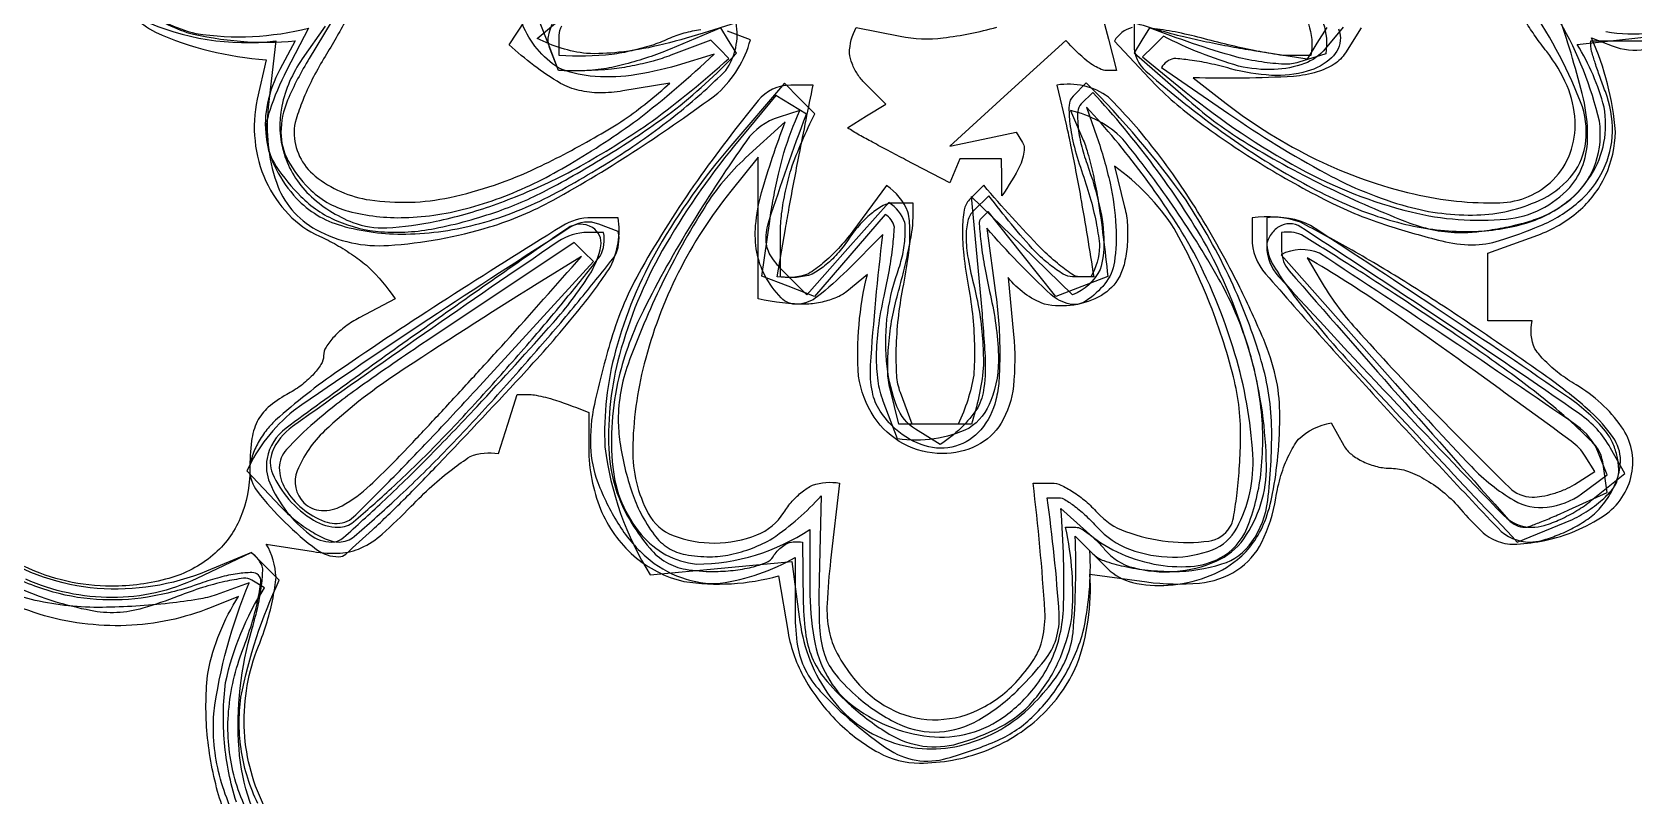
# Model space of a CAD drawing. Extents: x 0 to 564, y 0 to 802.
# Drawn here: x 103.2 to 211.9, y 412.8 to 464.6 of the extents above; entities that cross this region are included whole.
import ezdxf

# ---------------------------------------------------------------- set-up
doc = ezdxf.new("R2010")
doc.units = 0

msp = doc.modelspace()

# ---------------------------------------------------------------- linework, layer by layer
at = {"color": 7}
for points in [[(108.652767, 466.958412, 0.084059), (111.609984, 464.585016, 0.08773), (119.099281, 462.728516), (118.508339, 460.037964), (118.508339, 460.037964, 0.080454), (118.351268, 457.217975, 0.080595), (119.092628, 454.494396, 0.083907), (120.618921, 452.234565, 0.098524), (122.729919, 450.749908, -0.025918), (123.876713, 450.169749, -0.021588), (125.031787, 449.440178, -0.022129), (126.032119, 448.678507, -0.053732), (127.852333, 446.5), (125.426163, 445.218048), (125.426163, 445.218048, 0.038678), (124.497793, 444.6316, 0.043927), (123.712686, 443.931087, 0.048936), (123.168885, 443.225595, 0.14064), (123, 442.637054, -0.142987), (122.827147, 442.044977, -0.047693), (122.265625, 441.326538, -0.042875), (121.456671, 440.607857, -0.037338), (120.5, 440, 0.055331), (119.25537, 439.14495, 0.100903), (118.50529, 438.172832, 0.084311), (118.117266, 436.862162, 0.02991), (118, 434.903595, -0.098919), (117.345103, 431.625701, -0.119924), (115.495425, 429.105259, -0.107445), (112.512199, 427.533449, -0.067817), (108.597275, 427, -0.111859), (102.711994, 428.333329, -0.106013)], [(110.668101, 465.435844, 0.137252), (119.754326, 464), (119.248016, 459.508057), (119.248016, 459.508057, 0.110355), (119.798447, 454.4113, 0.188918), (122.518848, 451.186985, 0.142326), (127.407482, 450.125698, 0.055897), (134.25618, 451.376587), (134.25618, 451.376587, 0.053354), (138.580054, 453.199285, 0.018782), (144.350885, 456.682899, 0.014297), (149.759502, 460.457115, 0.14259), (151.966278, 464.075714), (150.419373, 464.669312)], [(175.700363, 466.253784), (176.256561, 464.126892), (176.812759, 462), (176.106384, 462), (176.106384, 462, -0.100045), (175.76547, 462.068903, -0.033514), (175.309202, 462.298298, -0.031785), (174.825222, 462.62686, -0.031367), (173.369034, 464.030975), (169.434525, 460.445923), (165.5, 456.860901), (167.749008, 457.336578), (169.998001, 457.812225), (170.433014, 457.108368), (170.433014, 457.108368, -0.143155), (170.535711, 456.736154, -0.051423), (170.470377, 456.184673, -0.045807), (170.268723, 455.559937, -0.040088), (169.030624, 453.5), (169.01532, 454.75), (169, 456), (167.583328, 456), (166.166672, 456), (165.833328, 455.187042), (165.5, 454.374115), (162.5, 455.937042), (162.5, 455.937042), (162.5, 455.937042, -0.001428), (161.316618, 456.557867, -0.00189), (160.242882, 457.130287, -0.00135), (159.345942, 457.615945, -0.018695), (158.557922, 458.108734), (159.852844, 458.909058), (161.147781, 459.709351), (159.74353, 461.113617), (159.74353, 461.113617, -0.052334), (159.236172, 461.739964, -0.052219), (158.86948, 462.45845, -0.057137), (158.688489, 463.157308, -0.115763), (159.140625, 464.921875), (162.136459, 464.322723), (162.136459, 464.322723, 0.079436), (165.043868, 464.209677, 0.039311), (168.67481, 464.939125, 0.035434)], [(118.932818, 412.172962, -0.106767), (117.621499, 417.47831, -0.10291), (118.587982, 422.928284, 0.021711), (119.170699, 424.59041, 0.024997), (119.576301, 426.221004, 0.025227), (119.778025, 427.618378, 0.115342), (119.118393, 429.855042), (122.309196, 429.348785), (122.309196, 429.348785, 0.051096), (124.127979, 429.248191, 0.096979), (125.54709, 429.595779, 0.073151), (126.979574, 430.533478, 0.01966), (128.946167, 432.421265, -0.016571), (130.356246, 433.791659, -0.021358), (131.743225, 434.948742, -0.019754), (132.955204, 435.801355, -0.144381), (134.865219, 436), (135.5, 438), (136.134781, 440), (136.985596, 440), (136.985596, 440, -0.046355), (137.418609, 439.959769, -0.014809), (138.051146, 439.821701, -0.01464), (138.750197, 439.62537, -0.015839), (141, 438.786011), (141, 436.343353), (141, 436.343353, 0.096089), (141.796666, 432.236151, 0.118315), (144.054167, 429.065361, 0.121722), (147.448317, 427.322861, 0.105622), (153.875092, 427.698792), (154.522507, 423.866791), (154.522507, 423.866791, 0.088305), (155.649682, 420.715658, 0.067068), (157.88479, 417.797451, 0.070232), (160.675013, 415.706904, 0.126361), (163.427505, 415, 0.090984), (167.874975, 415.816053, 0.097361), (171.624817, 418.151623, 0.100767), (174.119872, 421.655565, 0.104863), (175, 427.809692), (178.85585, 427.292511), (178.85585, 427.292511, 0.055034), (182.427542, 427.209002, 0.122786), (184.980434, 428.086082, 0.135786), (186.66435, 429.984481, 0.074415), (187.61116, 432.969818, -0.033378), (187.966824, 434.521653, -0.040242), (188.51099, 435.914425, -0.044811), (189.153764, 436.980743, -0.144069), (191.375076, 438.081146), (192.237228, 436.540588), (192.237228, 436.540588, 0.098295), (192.740316, 435.950719, 0.05577), (193.539789, 435.452549, 0.052623), (194.493582, 435.114432, 0.05895), (195.4608, 435, -0.088227), (196.557436, 434.804977, -0.045737), (197.818125, 434.206215, -0.042352), (199.075297, 433.309711, -0.041815), (200.169281, 432.210663, 0.029729), (201.568622, 430.735268, 0.100035), (202.69528, 430.039848, 0.104817), (203.973609, 429.853544, 0.034412), (205.868774, 430.106995, 0.098075), (209.883912, 431.791636, 0.197328), (211.758028, 434.600651, 0.206197), (211.078972, 437.818357, 0.106033), (207.994293, 440.662445, -0.029445), (206.848123, 441.433907, -0.035974), (205.879572, 442.288921, -0.038902), (205.195952, 443.104018, -0.156287), (205, 445), (203.5, 445), (202, 445), (202, 447.299103), (202, 449.598236), (205.38884, 450.823639), (205.38884, 450.823639, 0.091157), (208.154779, 452.439748, 0.107199), (209.979902, 454.857521, 0.10583), (210.653623, 457.84008, 0.086895), (209.033997, 464.200928), (210.442398, 463.660492), (210.442398, 463.660492, 0.135197), (212.691603, 463.440156, 0.048341)], [(148.597404, 464.756176, 0.035224), (147.453604, 464.520633, 0.03852), (146.389175, 464.13147, -0.030525), (145.259692, 463.697921, -0.02004), (143.914804, 463.332367, -0.020176), (142.57162, 463.081038, -0.036173), (139, 463), (139, 464.384979), (139, 464.384979, -0.130516), (139.171338, 465.030184, -0.042987)], [(177.875447, 464.905619, 0.200746), (176.658783, 463.992126), (179.021713, 461.476898), (179.021713, 461.476898, 0.044089), (182.146843, 458.688658, 0.021873), (186.544821, 455.70155, 0.021869), (191.226138, 453.088171, 0.040683), (195.253616, 451.460327, 0.012197), (198.871143, 450.426383, 0.063373), (200.926815, 450.163013, 0.0767), (202.800879, 450.45057, 0.02261), (205.538483, 451.45163), (205.538483, 451.45163, 0.077603), (208.14073, 453.049509, 0.103406), (209.835274, 455.236778, 0.109355), (210.454654, 457.821258, 0.095462), (209.97525, 460.565094, -0.005213), (209.601697, 461.579306, -0.007042), (209.286478, 462.504444, -0.004956), (209.041793, 463.283305, -0.073754), (209, 464), (213.07692, 464)], [(189.826638, 465.158383, -0.125211), (190, 463), (188.514359, 463), (188.514359, 463, -0.041802), (187.673507, 463.070422, -0.007782), (186.148464, 463.35215, -0.008291), (184.371455, 463.739871, -0.007487), (182.546494, 464.198822, 0.017283), (180.778415, 464.606797, 0.024212), (179.174501, 464.839039, 0.022091)], [(118.542441, 412.25723, -0.073242), (117.437762, 415.767445, -0.072841), (117.388814, 419.462962, -0.060602), (119.997299, 427.40271), (119.054283, 428.345703), (118.111267, 429.288727), (115.063667, 428.026367), (115.063667, 428.026367, -0.118687), (107.639347, 426.855428, -0.126316), (100.685226, 429.246273, -0.127219)]]:
    msp.add_lwpolyline(points, format="xyb", dxfattribs=at)
at = {"color": 254}
for points in [[(110.496428, 466.260658, 0.070784), (113.731645, 464.577465, 0.084803), (121.070366, 464), (120.035187, 462.065735), (120.035187, 462.065735, 0.070733), (119.199001, 459.776185, 0.084797), (119.107942, 457.486504, 0.085008), (119.781753, 455.300887, 0.071504), (121.174316, 453.314453, 0.135932), (124.209981, 451.468268, 0.073082), (128.587355, 450.894695, 0.063432), (133.614232, 451.614939, 0.054976), (138.565781, 453.586029), (138.565781, 453.586029, 0.021523), (143.216538, 456.321809, 0.027036), (147.259598, 459.262421, 0.025178), (150.290734, 461.992734, 0.199386), (151, 465.233276), (148.75, 464.523132), (148.75, 464.523132, -0.018765), (145.701977, 463.685525, -0.030062), (143.043858, 463.227734, -0.035803), (140.850347, 463.142431, -0.085878), (137.5, 464.165436), (140.955566, 467.077148)], [(191.069962, 464.922241), (190.405334, 463.846832), (189.740707, 462.771454), (186.120361, 463.333588), (186.120361, 463.333588, -0.007334), (184.569454, 463.597774, -0.005825), (182.902546, 463.927078, -0.005892), (181.364115, 464.26864, -0.01466), (178, 465.233276), (178, 463.701813), (178, 463.701813, 0.216396), (178.794524, 461.951966, 0.017817), (182.778198, 458.712521, 0.023973), (187.50373, 455.485451, 0.031326), (192.123322, 453.029785, 0.048139), (196.432549, 451.554943, 0.059159), (200.653214, 451.065823, 0.066736), (204.413016, 451.580646, 0.099618), (207.365143, 453.072571), (207.365143, 453.072571, 0.085035), (209.014298, 454.898353, 0.095055), (209.882603, 457.101601, 0.092786), (209.884604, 459.513444, 0.076947), (208.064926, 463.747223), (212.594727, 464.257782)], [(119.644715, 409.122425, -0.131522), (117.265605, 415.963083, -0.091317), (118.160217, 424.140442, 0.017933), (118.559127, 425.669261, 0.025204), (118.796187, 427.058804, 0.023376), (118.877153, 428.183962, 0.205445), (118.071518, 429.26181), (114.396515, 427.517914), (114.396515, 427.517914, -0.111274), (108.659071, 426.226302, -0.105579), (102.802193, 427.478241, -0.10154)]]:
    msp.add_lwpolyline(points, format="xyb", dxfattribs=at)
at = {"color": 9}
for points in [[(110.529629, 466.364487, 0.106646), (114.335469, 464.505111, 0.101052), (121.985085, 464.871826), (120.492546, 461.985565), (120.492546, 461.985565, 0.03787), (119.347069, 459.28789, 0.109973), (119.132377, 457.284832, 0.119685), (119.791864, 455.481119, 0.049198), (121.454544, 453.454559, 0.094987), (123.904404, 451.792886, 0.083351), (126.911223, 451.056202, 0.067122), (130.549323, 451.275079, 0.036279), (134.885254, 452.459503), (134.885254, 452.459503, 0.037696), (138.33359, 453.976916, 0.017479), (142.57102, 456.430492, 0.017459), (146.614348, 459.165472, 0.03896), (151.018387, 463.161224), (150.48735, 464.020477), (149.956314, 464.8797), (146.510284, 463.43985), (146.510284, 463.43985, -0.018605), (145.039559, 462.888649, -0.01644), (143.470362, 462.422951, -0.016737), (142.028301, 462.097227, -0.047204), (138.937225, 462), (138.300262, 463.659912), (137.6633, 465.319794)], [(190.82809, 465.19923, -0.129065), (191, 463.134766), (189.166733, 462.552917), (189.166733, 462.552917, -0.088406), (188.187875, 462.423984, -0.025183), (186.655628, 462.571136, -0.02452), (184.912476, 462.91566, -0.023761), (179.051895, 464.892975), (178.52919, 464.047241), (178.006485, 463.201477), (181.683487, 459.973022), (181.683487, 459.973022, 0.044197), (185.7419, 457.00031, 0.023085), (191.253029, 454.006031, 0.021477), (196.708588, 451.644035, 0.091591), (200.184906, 451.000793, 0.028998), (201.3997, 451.070953, 0.017075), (202.838221, 451.288094, 0.017048), (204.265494, 451.604346, 0.027799), (205.447189, 451.979919), (205.447189, 451.979919, 0.097777), (207.904292, 453.514429, 0.125777), (209.330364, 455.752247, 0.116031), (209.57138, 458.544653, 0.075151), (206.903976, 465.269196)], [(210.014175, 464.647156, 0.084164), (213.015623, 464.55871, 0.0574)], [(118.430886, 410.601303, -0.078505), (116.856075, 414.446983, -0.080207), (116.562408, 418.523783, -0.069272), (117.527122, 422.710205, 0.016123), (118.126704, 424.446126, 0.023587), (118.53157, 426.011059, 0.020661), (118.742687, 427.281434, 0.231179), (118.58078, 427.752563, 0.204669), (118.142804, 427.928329, 0.029939), (117.166942, 427.848145, 0.029781), (115.962224, 427.602197, 0.021515), (114.65387, 427.191803, -0.046787), (111.059807, 426.26079, -0.056989), (107.589443, 426.100658, -0.058348), (104.239976, 426.72508, -0.052839), (101.004044, 428.117889, -0.127797)]]:
    msp.add_lwpolyline(points, format="xyb", dxfattribs=at)
at = {"color": 253}
for points in [[(123.113411, 465), (121.556702, 462.777496), (121.556702, 462.777496, 0.101622), (120.168543, 459.570129, 0.127359), (120.32173, 456.343651, 0.126432), (122.024986, 453.580016, 0.099322), (125, 451.677551, 0.108321), (127.287693, 451.319724, 0.036576), (130.650111, 451.772194, 0.033209), (134.526549, 452.858712, 0.027214), (138.5, 454.511017), (138.5, 454.511017, 0.016832), (140.669869, 455.646629, 0.011486), (143.059374, 457.075039, 0.011587), (145.302468, 458.560514, 0.022807), (150.5, 462.804901), (149.888687, 463.43042), (149.277374, 464.055969), (146.573593, 463.027985), (146.573593, 463.027985, -0.024935), (145.358538, 462.63412, -0.016835), (143.939569, 462.301968, -0.016985), (142.542366, 462.07318, -0.032096), (138.937225, 462), (138.338715, 463.559692), (138.338715, 463.559692, -0.14923), (138.280093, 464.394294, -0.058035), (138.672483, 465.496239, -0.046827)], [(192.19252, 464.93689), (190.973816, 463.468445), (190.973816, 463.468445, -0.131717), (189.551657, 462.461411, -0.079652), (187.514275, 462.058483, -0.066599), (185.090787, 462.293621, -0.049491), (179.991547, 464.32489), (179.284851, 463.618195), (178.578156, 462.911499), (181.539078, 460.510406), (181.539078, 460.510406, 0.044921), (189.200884, 455.362786, 0.064844), (196.794903, 452.397251, 0.083755), (203.241659, 451.908472, 0.18812), (207.559448, 454.065704), (207.559448, 454.065704, 0.104077), (208.464569, 455.617035, 0.080899), (208.775263, 457.550793, 0.056118), (208.48497, 460.080379, 0.021293), (206.891464, 465.523041)], [(117.089082, 412.344967, -0.053962), (116.280195, 416.378918, -0.054181), (116.354542, 420.468087, -0.087929), (118.992668, 426.886505), (118.1343, 427.416992), (118.1343, 427.416992, 0.173397), (117.575074, 427.536305, 0.020722), (116.309753, 427.313087, 0.022731), (114.779545, 426.903546, 0.016832), (113.128441, 426.318329, -0.022639), (110.747109, 425.505251, -0.059814), (108.97315, 425.211189, -0.060487), (107.191499, 425.346927, -0.023564), (104.790382, 425.944672, -0.124705), (97.219777, 430.474731, -0.135961)]]:
    msp.add_lwpolyline(points, format="xyb", dxfattribs=at)
at = {"color": 8}
for points in [[(124.04966, 466.130005), (122.028564, 462.815002), (122.028564, 462.815002, 0.035841), (120.562911, 459.97103, 0.100578), (120.111879, 457.787781, 0.12542), (120.587964, 455.894067, 0.072518), (122, 454, 0.132482), (124.693281, 452.450879, 0.072254), (128.507993, 452.013023, 0.061077), (132.964522, 452.69559, 0.047177), (137.55365, 454.4664), (137.55365, 454.4664, 0.017711), (139.702864, 455.634849, 0.011905), (142.075132, 457.112877, 0.012), (144.3057, 458.655314, 0.023148), (149.5, 463.091766), (147, 462.342377), (147, 462.342377, -0.038717), (143.864291, 461.661415, -0.059909), (141.096466, 461.614983, -0.076064), (138.940906, 462.176273, -0.153374), (136.5, 465.121185)], [(191.861632, 464.813359, -0.115193), (192, 464.220734, -0.211938), (191.390701, 462.847852, -0.115476), (189.746809, 461.938072, -0.081997), (187.319901, 461.665334, -0.054476), (184.54895, 462.114105, 0.014109), (183.0828, 462.474724, 0.020486), (181.770082, 462.702755, 0.016729), (180.701946, 462.807309, 0.215631), (179.859451, 462.19278), (184.433273, 459.045898), (184.433273, 459.045898, 0.026117), (191.025548, 455.000358, 0.056553), (196.528355, 452.76915, 0.075494), (201.25969, 452.191335, 0.099917), (205.476929, 453.171448), (205.476929, 453.171448, 0.105275), (207.579778, 454.72832, 0.140367), (208.597258, 456.862923, 0.116215), (208.422285, 459.530377, 0.059106), (204.907944, 466.270325)], [(117.619414, 410.2186, -0.075948), (115.94314, 414.171467, -0.078227), (115.551927, 418.35064, -0.066497), (117.953987, 427.221222), (115.72699, 426.424438), (115.72699, 426.424438, -0.045899), (114.513914, 426.112314, -0.012296), (112.538553, 425.842976, -0.012355), (110.269014, 425.646821, -0.012477), (108, 425.563843, -0.057743), (103.429724, 426.039724, -0.081382), (99.634957, 427.562073, -0.081357)]]:
    msp.add_lwpolyline(points, format="xyb", dxfattribs=at)
at = {"color": 250}
for points in [[(124.413599, 465.221817, -0.008346), (123.768562, 464.062047, -0.005815), (123.003738, 462.77417, 0.020345), (122.239367, 461.397468, 0.020595), (121.592778, 459.968708, 0.020905), (121.134943, 458.68256, 0.074628), (121.003738, 457.821442, 0.228039), (122.434731, 454.829968, 0.133403), (126.152597, 453.209816, 0.089324), (131.570031, 453.385691, 0.058512), (137.5, 455.400421), (137.5, 455.400421, 0.010478), (139.560937, 456.43531, 0.009869), (141.618748, 457.575733, 0.009881), (143.401768, 458.658038, 0.03343), (146.5, 461.143494), (143.314087, 460.609558), (143.314087, 460.609558, -0.041472), (141.742435, 460.478576, -0.058635), (140.348906, 460.642204, -0.061159), (139.075867, 461.115846, -0.050618), (135.600739, 463.74173), (137.238358, 466.241028)], [(193.415924, 464.882935), (192.339554, 463.191467), (192.339554, 463.191467, -0.109381), (191.573472, 462.424173, -0.070151), (190.42392, 461.899437, -0.05042), (188.816594, 461.594659, -0.021663), (182.002457, 461.5), (184.251236, 459.755737), (184.251236, 459.755737, 0.051981), (190.356994, 455.962984, 0.055641), (196.978041, 453.614845, 0.064026), (202.814464, 453.018843, 0.192135), (206.428574, 454.571442), (206.428574, 454.571442, 0.109273), (207.586625, 456.387261, 0.100145), (207.919233, 458.581848, 0.088708), (207.373197, 460.95487, 0.065946), (206, 463.272858, -0.012461), (205.234081, 464.298151, -0.016202), (204.587498, 465.275909, -0.013877)], [(117.286835, 409.520386, -0.061574), (115.816333, 413.074189, -0.047502), (115.087884, 417.208473, -0.049205), (115.162798, 421.181063, -0.093826), (117.232666, 426.303253), (115.366333, 425.553101), (115.366333, 425.553101, -0.08671), (109.614934, 424.332075, -0.083596), (103.712153, 425.107372, -0.083977), (98.410926, 427.766699, -0.088649)]]:
    msp.add_lwpolyline(points, format="xyb", dxfattribs=at)
at = {"color": 7}
for points in [[(168.568115, 416.46402), (168.568115, 416.46402, 0.091774), (171.066622, 418.096711, 0.06707), (173.142654, 420.690296, 0.06448), (174.527423, 423.856491, 0.070997), (175, 429.399994), (176.199997, 428.200012), (176.199997, 428.200012, 0.140241), (177.897521, 427.257754, 0.074522), (180.313526, 427.065762, 0.069316), (182.877917, 427.60666, 0.083787), (185.018097, 428.813568, 0.068934), (186.088478, 429.95684, 0.060726), (186.862923, 431.396515, 0.047435), (187.401402, 433.287441, 0.021711), (187.757751, 435.830658, 0.027045), (187.883286, 438.838026, 0.052562), (187.602108, 441.222351, 0.044655), (186.792372, 443.735787, 0.014717), (185.171356, 447.26709, 0.02304), (182.312146, 452.42883, 0.029313), (179.191278, 456.889065, 0.028533), (176.259542, 460.190269, 0.199473), (172.766846, 461), (173.40332, 458.25), (173.40332, 458.25, -0.006458), (173.690628, 456.93129, -0.002968), (174.032536, 455.206245, -0.00294), (174.370878, 453.386716, -0.004064), (175.263336, 448), (174.296967, 448), (174.296967, 448, -0.155402), (173.769909, 448.167866, -0.019255), (172.802656, 448.911118, -0.021236), (171.695955, 449.913858, -0.01609), (167.803375, 454.203369), (166.832596, 453.232605), (166.832596, 453.232605, 0.156763), (166.471158, 452.528734, 0.03799), (166.355467, 451.209198, 0.031322), (166.445209, 449.455012, 0.016515), (166.764282, 447.2966, -0.0208), (167.050775, 445.236795, -0.020603), (167.166307, 443.153755, -0.020979), (167.11562, 441.327338, -0.071277), (166.064453, 438), (164.5, 438), (162.935547, 438), (162.14093, 440.148041), (162.14093, 440.148041, -0.073305), (161.897983, 441.29941, -0.021635), (161.86482, 443.106915, -0.021216), (162.003808, 445.167668, -0.021364), (162.316818, 447.204407, 0.015592), (162.689359, 449.455265, 0.036207), (162.792677, 451.162033, 0.049717), (162.653948, 452.403611, 0.14469), (161.204453, 454.195557), (158.914169, 451.097778), (158.914169, 451.097778, -0.027319), (157.932996, 449.912024, -0.032364), (156.879135, 448.909977, -0.034172), (155.899625, 448.200024, -0.140632), (153.781189, 448), (154.34314, 451.25), (154.34314, 451.25, -0.002328), (154.606043, 452.729451, -0.00136), (154.934168, 454.5, -0.00136), (155.272246, 456.270446, -0.002307), (156.227005, 461), (154.698257, 461), (154.698257, 461, 0.225612), (152.482467, 459.946559, 0.017145), (148.366255, 454.519802, 0.024029), (144.571718, 448.555079, 0.05753), (142.515396, 443.739899, 0.017647), (141.376216, 439.340609, 0.063778), (141.114607, 436.464397, 0.083182), (141.614557, 434.031306, 0.044755), (142.972717, 431.276825, 0.075706), (144.897813, 428.98508, 0.094864), (147.285793, 427.580006, 0.099902), (149.923724, 427.198742, 0.093251), (155, 428.957123), (155, 425.082153), (155, 425.082153, 0.038596), (155.164889, 422.949247, 0.078799), (155.678284, 421.355198, 0.070074), (156.704464, 419.883105, 0.0254), (158.53479, 418.103607, 0.028723), (161.243903, 415.987546, 0.111381), (163.207048, 415.194717, 0.111267), (165.321529, 415.32098, 0.028636)], [(130.769836, 435.25), (130.769836, 435.25, 0.004302), (136.771836, 441.642434, 0.016393), (140.348181, 445.782089, 0.022458), (142.483077, 448.680633, 0.14856), (143, 452), (141.187485, 452), (141.187485, 452, 0.139613), (139.186653, 451.430212, 0.00379), (131.406334, 446.525818, 0.008134), (124.032408, 441.628074, 0.032061), (119.75, 438.258545, 0.049228), (119.080317, 437.527539, 0.040211), (118.514062, 436.630119, 0.041749), (118.126112, 435.71012, 0.079067), (118, 434.917603, 0.166792), (118.506657, 433.44103, 0.033539), (120.382865, 431.336643, 0.033718), (122.527278, 429.500181, 0.161581), (124.034645, 429, 0.184668), (124.517362, 429.184579, 0.004402), (126.328639, 430.835938, 0.009084), (128.426443, 432.854776, 0.005975)], [(208.777496, 431.556702), (208.777496, 431.556702, 0.061996), (209.643335, 432.33916, 0.050685), (210.359735, 433.362377, 0.051889), (210.839204, 434.478168, 0.075687), (211, 435.534332, 0.154523), (210.505303, 437.096839, 0.055936), (208.943979, 438.859161, 0.029711), (206.009087, 441.206584, 0.006072), (200.53334, 444.977631, 0.008335), (196.375967, 447.667534, 0.01144), (192.543964, 449.93718, 0.0083), (189.294837, 451.692194, 0.120237), (186, 452), (186, 450.614685), (186, 450.614685, 0.18237), (186.912634, 448.195759, 0.004818), (194.701077, 439.513546, 0.004458), (202.694641, 430.928525, 0.205873), (204.854156, 430, 0.06671), (205.662574, 430.108342, 0.027828), (206.708229, 430.457287, 0.026924), (207.801702, 430.96085, 0.031411)]]:
    msp.add_lwpolyline(points, format="xyb", close=True, dxfattribs=at)
at = {"color": 254}
for points in [[(171.07692, 418.923065), (171.07692, 418.923065, 0.033547), (172.537636, 420.594155, 0.066498), (173.408274, 422.120216, 0.065269), (173.857198, 423.840258, 0.031247), (174, 430.399994), (175.199997, 429.200012), (175.199997, 429.200012, 0.113334), (175.939908, 428.736442, 0.029466), (177.300289, 428.352505, 0.028409), (178.944143, 428.088307, 0.025644), (180.66481, 428, 0.076846), (183.956257, 428.508877, 0.165642), (185.995584, 430.011723, 0.121895), (187.068016, 432.819787, 0.033211), (187.334946, 437.596375, 0.069135), (186.630982, 442.297915, 0.037766), (184.561195, 447.760723, 0.036272), (181.522696, 453.19049, 0.042422), (174.754364, 461.154358), (173.857803, 460.257812), (173.857803, 460.257812, 0.19086), (173.585903, 459.62913, 0.038425), (173.642773, 458.388206, 0.033631), (173.947881, 456.800419, 0.02053), (174.508774, 454.975159, -0.017739), (175.064801, 453.200976, -0.021334), (175.455772, 451.497189, -0.020592), (175.661375, 450.056205, -0.117271), (175.062775, 448), (173.818954, 448), (173.818954, 448, -0.137666), (173.197394, 448.174441, -0.031208), (172.290453, 448.807808, -0.030049), (171.300695, 449.697305, -0.02526), (168.149277, 453.5), (167.118958, 452.494324), (167.118958, 452.494324, 0.141949), (166.721343, 451.792547, 0.060371), (166.598516, 450.709026, 0.042435), (166.735931, 449.228336, 0.017807), (167.159302, 447.270538, -0.024733), (167.522589, 445.470253, -0.021257), (167.729214, 443.549412, -0.021802), (167.766307, 441.787904, -0.0559), (166.961899, 438), (164.5, 438), (162.038101, 438), (161.43988, 440.383514), (161.43988, 440.383514, -0.057495), (161.283891, 441.567035, -0.023028), (161.332756, 443.202637, -0.022422), (161.548221, 444.97831, -0.026318), (161.915253, 446.633514, 0.00743), (162.326669, 448.205464, 0.008312), (162.675112, 449.731403, 0.007749), (162.929753, 451.038703, 0.043125), (163, 453), (161.615005, 453), (161.615005, 453, 0.130517), (160.96981, 452.828663, 0.042986), (160.15568, 452.265625, 0.039401), (159.320988, 451.456677, 0.035579), (158.591949, 450.5, -0.037856), (157.856077, 449.543395, -0.0408), (157.001219, 448.734375, -0.044543), (156.158371, 448.173361, -0.12521), (154, 448), (154, 450.952942), (154, 450.952942, -0.032145), (154.084817, 452.270858, -0.020143), (154.344528, 453.794624, -0.0202), (154.723169, 455.280642, -0.034423), (156.345749, 459.05426), (155.307098, 460.092896), (154.268448, 461.131561), (150.633621, 456.885071), (150.633621, 456.885071, 0.045857), (145.715788, 449.942224, 0.065218), (142.813738, 442.969494, 0.07697), (142.090647, 436.452629, 0.108958), (145.174286, 427.762299), (149.976593, 428.223724), (154.778885, 428.685181), (155.327606, 424.594147), (155.327606, 424.594147, 0.124385), (157.357188, 419.524992, 0.150326), (161.439106, 416.460072, 0.153611), (166.46742, 416.254853, 0.13108)], [(134.38739, 439.517792), (134.38739, 439.517792, 0.004947), (137.68815, 443.238813, 0.007555), (140.470047, 446.537483, 0.003312), (142.768307, 449.386054, 0.169665), (143, 451.062775), (141.680023, 451.569305), (141.680023, 451.569305, 0.238186), (139.782392, 451.3765, 0.003554), (130.140816, 445.114319, 0.005778), (120.957831, 438.903288, 0.114079), (117.807571, 434.83374), (120.078102, 432.41687), (120.078102, 432.41687, 0.033938), (121.07336, 431.49199, 0.033908), (122.184877, 430.709953, 0.035939), (123.246746, 430.165896, 0.100748), (124.061707, 430, 0.179157), (125.082953, 430.378061, 0.008901), (127.801527, 432.795856, 0.013424), (130.963129, 435.871116, 0.00922)], [(210.832581, 434.371216), (210.832581, 434.371216, 0.068566), (210.873555, 435.13566, 0.044864), (210.721363, 436.006405, 0.044528), (210.413473, 436.845437, 0.063089), (209.986969, 437.515686, 0.068975), (207.532528, 439.758378, 0.003886), (198.978159, 445.546204, 0.002217), (189.979959, 451.475515, 0.145566), (187, 452), (187, 450.394348), (187, 450.394348, 0.140619), (187.483802, 448.708113, 0.026842), (189.335995, 446.072006, 0.017858), (192.546864, 442.274352, 0.004346), (204.002457, 429.99527), (207.251221, 431.320801), (207.251221, 431.320801, 0.038393), (208.518892, 431.955433, 0.041176), (209.643368, 432.763657, 0.044968), (210.478893, 433.616039, 0.124399)]]:
    msp.add_lwpolyline(points, format="xyb", close=True, dxfattribs=at)
at = {"color": 9}
for points in [[(168.908813, 417.45285), (168.908813, 417.45285, 0.093764), (171.139429, 419.19922, 0.071554), (172.833729, 421.80389, 0.06913), (173.770019, 424.876201, 0.07602), (173.34639, 431), (174.050751, 431), (174.050751, 431, -0.13355), (174.402532, 430.904333, -0.031215), (174.913887, 430.55938, -0.030016), (175.471698, 430.074183, -0.025549), (176, 429.5, 0.1552), (177.931135, 428.26185, 0.084839), (180.759232, 427.998325, 0.083247), (183.568069, 428.693058, 0.138679), (185.443298, 430.222504, 0.157255), (186.976779, 435.196435, 0.062866), (185.981256, 442.340088, 0.056072), (182.91957, 450.09412, 0.055564), (175.195099, 460.5), (174.405746, 459.724854), (174.405746, 459.724854, 0.187278), (174.175927, 459.216039, 0.038148), (174.19836, 458.209267, 0.03537), (174.409688, 456.972593, 0.026761), (174.808197, 455.65387, -0.029995), (175.655933, 452.781701, -0.0536), (175.950188, 450.340065, -0.072264), (175.706591, 448.497428, -0.187528), (173.827194, 446.775177), (170.38588, 450.110596), (166.94458, 453.446045), (167.595047, 446.447357), (167.595047, 446.447357, -0.008842), (167.883655, 442.605934, -0.04557), (167.811699, 440.476063, -0.086486), (167.388822, 439.096285, -0.102392), (164.832352, 436.615967), (163.166183, 437.658844), (163.166183, 437.658844, -0.162819), (161.904508, 439.191422, -0.062889), (161.240866, 441.899403, -0.056161), (161.232746, 445.126799, -0.056496), (161.943695, 448.268311, 0.029957), (162.297053, 449.518184, 0.038003), (162.464001, 450.705784, 0.041798), (162.444644, 451.680489, 0.17217), (161.363297, 453.036713), (158.576599, 449.909119), (155.789902, 446.781525), (154.160202, 448.411224), (154.160202, 448.411224, -0.059627), (153.309284, 449.493508, -0.137081), (153.030615, 450.482288, -0.076677), (153.234541, 451.8242, -0.010334), (155.762482, 459.028748), (154.729965, 459.666901), (153.697433, 460.305023), (150.89296, 456.902527), (150.89296, 456.902527, 0.043523), (145.989214, 449.770824, 0.062625), (143.077608, 442.693153, 0.076298), (142.355071, 436.319996, 0.131278), (143.926041, 431.25, 0.032486), (145.132684, 429.582794, 0.086632), (146.245459, 428.633038, 0.092752), (147.566991, 428.152563, 0.040958), (149.426285, 428, 0.026806), (150.794569, 428.07341, 0.033392), (152.048405, 428.293755, 0.035421), (153.040664, 428.61328, 0.160062), (153.5, 429, -0.045715), (153.787609, 429.382321, -0.045944), (154.139462, 429.705311, -0.050036), (154.499809, 429.92666, -0.114353), (155.5, 429.993652), (155.553253, 425.867218), (155.553253, 425.867218, 0.033371), (155.731678, 423.631065, 0.072716), (156.22509, 421.986721, 0.070905), (157.177789, 420.527084, 0.030445), (158.819031, 418.870392, 0.046018), (161.384509, 416.971251, 0.101773), (163.668205, 416.157188, 0.104446), (166.049119, 416.320678, 0.050181)], [(133.416702, 439.198456), (133.416702, 439.198456, 0.006441), (138.59576, 444.894054, 0.037987), (141.032991, 448.10598, 0.099653), (141.813751, 450.092246, 0.310385), (141.25, 451.334442, 0.294612), (139.545936, 451.283046, 0.003424), (129.868506, 444.519127, 0.004394), (120.454983, 437.718144, 0.189584), (119.169739, 435.675598, 0.148865), (119.350733, 434.016165, 0.063957), (120.492281, 432.076492, 0.064402), (122.068016, 430.509895, 0.164938), (123.571686, 430, 0.184398), (124.354413, 430.298828, 0.005515), (126.984112, 432.702049, 0.010288), (130.036065, 435.673505, 0.006842)], [(209.0354, 432.827576), (211.292358, 434.655151), (210.328888, 436.376801), (210.328888, 436.376801, 0.113764), (208.228659, 438.691957, 0.004814), (199.01506, 444.966335, 0.002611), (189.302615, 451.37141, 0.290632), (187.820938, 451.389343, 0.063317), (187.506915, 451.13538, 0.051585), (187.241154, 450.7938, 0.053382), (187.060319, 450.420838, 0.086414), (187, 450.074432, 0.187238), (187.796358, 448.022389, 0.003919), (195.364025, 439.869923, 0.003718), (203.083695, 431.804353, 0.202676), (204.986511, 431, 0.074919), (205.832585, 431.127489, 0.031231), (206.915037, 431.536854, 0.030026), (208.039633, 432.12811, 0.034159)]]:
    msp.add_lwpolyline(points, format="xyb", close=True, dxfattribs=at)
at = {"color": 253}
for points in [[(171.398529, 420.33197), (171.398529, 420.33197, 0.047839), (172.323806, 421.855741, 0.051362), (172.916534, 423.492325, 0.045488), (173.209414, 425.379939, 0.026634), (173.031006, 432.281921), (174.765503, 430.718872), (174.765503, 430.718872, 0.072725), (176.84189, 429.333842, 0.061889), (179.344673, 428.505985, 0.065122), (181.829236, 428.342351, 0.107183), (183.845978, 428.917572, 0.174996), (185.647658, 430.919038, 0.067155), (186.596123, 434.597858, 0.05786), (186.607973, 439.116012, 0.052278), (185.599426, 443.681183, 0.048253), (183.737019, 447.8705, 0.023084), (180.600792, 452.862736, 0.018882), (177.23746, 457.334774, 0.143873), (173.681305, 459.272888), (174.502487, 457.386444), (174.502487, 457.386444, -0.035235), (174.848643, 456.408306, -0.012211), (175.212404, 454.955112, -0.012061), (175.536437, 453.329376, -0.013732), (176.208435, 448.017212), (174.444321, 447.340271), (172.680206, 446.6633), (170.384354, 449.542572), (168.088501, 452.421844), (167.626114, 451.959442), (167.626114, 451.959442, 0.218629), (167.486965, 451.584015, 0.010862), (167.617962, 450.241421, 0.015854), (167.865863, 448.608785, 0.010642), (168.247681, 446.760162, -0.045901), (168.794637, 442.678822, -0.102455), (168.289648, 439.602753, -0.15183), (166.798095, 437.71338, -0.151434), (161.9505, 437), (160.981766, 439.547974), (160.981766, 439.547974, -0.057117), (160.627892, 440.938399, -0.03585), (160.521414, 442.614647, -0.031252), (160.657696, 444.538571, -0.021818), (161.040482, 446.680664, 0.011452), (161.399133, 448.472382, 0.016893), (161.62434, 450.060421, 0.012191), (161.732225, 451.361767, 0.214126), (161.10257, 452.230774), (158.708862, 449.447937), (156.31517, 446.66507), (154.528351, 447.350739), (152.741547, 448.036407), (153.272232, 451.768219), (153.272232, 451.768219, -0.011197), (153.531012, 453.335293, -0.009852), (153.869669, 454.957928, -0.009949), (154.233188, 456.409686, -0.029201), (155.318695, 459.272888), (153.909348, 458.832977), (153.909348, 458.832977, 0.164356), (151.70015, 457.227758, 0.016272), (148.032951, 451.680111, 0.021341), (144.703636, 445.712377, 0.057753), (143.03981, 441.165955, 0.084119), (142.627845, 435.08131, 0.150329), (144.556881, 430.501675, 0.193275), (148.298142, 428.497157, 0.144178), (156, 430.84671), (156, 426.857605), (156, 426.857605, 0.041972), (156.289923, 423.409904, 0.086192), (157.190199, 420.862808, 0.098124), (158.801889, 418.977554, 0.067558), (161.229691, 417.545471, 0.073068), (164.108197, 416.803876, 0.093705), (166.829472, 417.023666, 0.093493), (169.287238, 418.222748, 0.072408)], [(133.86557, 440.031616), (133.86557, 440.031616, 0.004978), (136.983052, 443.563029, 0.007596), (139.610512, 446.694672, 0.003353), (141.779657, 449.398129, 0.168949), (142, 451), (140.923813, 451), (140.923813, 451, 0.150265), (138.923177, 450.384861, 0.00286), (129.855033, 444.150139, 0.002994), (120.889724, 437.830262, 0.141371), (119.523453, 436.105377, 0.202572), (119.539128, 434.642086, 0.07808), (120.650828, 432.89344, 0.074211), (122.3273, 431.479906, 0.138974), (124.020554, 431, 0.17774), (125.032202, 431.371353, 0.009681), (127.618145, 433.653042, 0.014081), (130.624751, 436.571345, 0.00974)], [(207.498734, 432.181366), (210.091568, 433.362762), (209.795776, 435.431366), (209.795776, 435.431366, 0.159446), (209.181633, 436.676412, 0.021442), (207.024092, 438.700279, 0.01975), (203.869102, 441.205318, 0.008902), (199.547592, 444.25, 0.003477), (195.675528, 446.837017, 0.005343), (192.284414, 449.017185, 0.002), (189.350172, 450.843289, 0.139057), (188, 451), (188.009094, 449.75), (188.009094, 449.75, 0.179152), (188.515883, 448.410995, 0.001523), (195.915913, 439.963711, 0.001339), (203.413621, 431.503148, 0.213922), (204.535812, 431, 0.09071), (204.781362, 431.044917, 0.004387), (205.558828, 431.347027, 0.007031), (206.478515, 431.728793, 0.005001)]]:
    msp.add_lwpolyline(points, format="xyb", close=True, dxfattribs=at)
at = {"color": 8}
for points in [[(170.20961, 420.055756), (170.20961, 420.055756, 0.025982), (171.936788, 421.97241, 0.095793), (172.701309, 423.404049, 0.086), (172.919211, 425.098323, 0.018557), (172.094223, 433), (172.89212, 433), (172.89212, 433, -0.139793), (173.309853, 432.88088, -0.02467), (173.987326, 432.412502, -0.025038), (174.748534, 431.765732, -0.020221), (175.5, 431, 0.120259), (177.695651, 429.511168, 0.087611), (180.607738, 428.976078, 0.094916), (183.320767, 429.476269, 0.178825), (184.964813, 430.934265, 0.138885), (186.053755, 435.911407, 0.057086), (184.842434, 442.776108, 0.052146), (181.813922, 450.08331, 0.054271), (174.772247, 459.5), (175.471207, 457.5), (175.471207, 457.5, -0.029844), (176.367262, 454.342734, -0.040845), (176.765436, 451.416077, -0.047359), (176.666494, 449.008419, -0.140159), (176.007019, 447.508453, -0.070476), (174.756988, 446.373116, -0.202397), (173.630749, 446.148056, -0.131648), (172.350307, 446.788768, -0.024415), (167.997925, 451.294281), (168.625168, 446.718048), (168.625168, 446.718048, -0.018173), (168.819146, 444.782312, -0.01593), (168.88353, 442.750454, -0.016212), (168.823557, 440.911557, -0.045252), (168.623886, 439.637573, -0.112814), (167.598547, 437.621957, -0.149303), (165.884689, 436.501244, -0.147078), (163.816752, 436.520594, -0.108484), (161.815552, 437.659882, -0.064252), (160.765209, 438.884822, -0.0978), (160.23983, 440.17947, -0.060929), (160.114849, 441.99278, -0.012658), (160.955139, 450.864227), (158.523026, 448.432129), (158.523026, 448.432129, -0.028987), (156.519565, 446.648401, -0.153369), (155.163422, 446.130005, -0.222077), (154.046831, 446.571215, -0.066605), (152.95015, 448.09314, -0.079384), (152.402301, 449.677245, -0.064276), (152.319218, 451.476097, -0.04706), (152.716285, 453.705297, -0.018924), (154.320251, 458.5), (151.643066, 456.059662), (151.643066, 456.059662, 0.068065), (148.862675, 452.729875, 0.026778), (145.958714, 447.492416, 0.026127), (143.665978, 442.076777, 0.087279), (143, 438.290619, 0.036425), (143.110342, 436.778001, 0.02263), (143.448168, 435.029812, 0.022663), (143.940836, 433.325892, 0.037635), (144.525681, 431.950348, 0.039903), (145.440602, 430.481296, 0.093286), (146.385988, 429.60413, 0.096318), (147.565575, 429.146738, 0.044495), (149.211227, 429, 0.052291), (150.613767, 429.147082, 0.039708), (152.09704, 429.58704, 0.040028), (153.476688, 430.249636, 0.056672), (156.764175, 433.127075), (156.63208, 427.480225), (156.63208, 427.480225, 0.015148), (156.654631, 424.215136, 0.07086), (156.987909, 422.36985, 0.095308), (157.77417, 420.964896, 0.039898), (159.305771, 419.416687, 0.070333), (162.100658, 417.622879, 0.122789), (164.79014, 417.11731, 0.118881), (167.462794, 417.930004, 0.063473)], [(133.34671, 440.324829), (141.311096, 449.022247), (140.664047, 449.669281), (140.016998, 450.316345), (130.008499, 443.652649), (130.008499, 443.652649, 0.007962), (125.433, 440.49997, 0.022776), (122.393197, 438.117317, 0.028872), (120.477941, 436.267321, 0.188434), (120, 435.044159, 0.138146), (120.402982, 433.613456, 0.082012), (121.569663, 432.263676, 0.084323), (123.070574, 431.392061, 0.163558), (124.441154, 431.345947, 0.122629), (125.040253, 431.700724, 0.002701), (127.445391, 434.099606, 0.00598), (130.226466, 436.971479, 0.003986)], [(208.363297, 433.276367), (210.108856, 434.552765), (209.520004, 436.026367), (209.520004, 436.026367, 0.147202), (208.020402, 437.90965, 0.004217), (199.437241, 443.751453, 0.003132), (190.58556, 449.587502, 0.228449), (187.972305, 449.490784), (195.711243, 440.745392), (195.711243, 440.745392, 0.009555), (200.887439, 435.116517, 0.068827), (203.768234, 432.830811, 0.164334), (206.02356, 432.355932, 0.128993)]]:
    msp.add_lwpolyline(points, format="xyb", close=True, dxfattribs=at)
at = {"color": 250}
for points in [[(169.968994, 420.46701), (169.968994, 420.46701, 0.044392), (171.193896, 422.027576, 0.090698), (171.792057, 423.458912, 0.065034), (171.949457, 425.304902, 0.014506), (171.144501, 434), (172.417267, 434), (172.417267, 434, -0.109083), (173.029892, 433.864736, -0.035239), (173.847832, 433.412502, -0.03322), (174.713491, 432.765387, -0.031735), (175.5, 432, 0.122226), (177.415794, 430.711735, 0.059478), (180.304796, 430.035503, 0.061409), (183.066765, 430.0674, 0.224411), (184.497574, 430.996094, 0.095878), (184.744206, 431.646578, 0.012128), (184.965143, 433.138935, 0.01387), (185.137016, 434.942959, 0.011119), (185.224808, 436.89212, 0.067593), (184.739148, 441.202238, 0.033491), (183.035187, 446.446793, 0.033158), (180.718118, 451.275623, 0.092273), (176.668259, 455.5), (177.358322, 452.729492), (177.358322, 452.729492, -0.045458), (177.544616, 451.523474, -0.035014), (177.5345, 450.191334, -0.035958), (177.345682, 448.937559, -0.067613), (176.989014, 447.979492, -0.13942), (175.78701, 446.73603, -0.093587), (173.911079, 446.07526, -0.093901), (171.929162, 446.145088, -0.14167), (169.452118, 447.947876), (169.820526, 444.084717), (169.820526, 444.084717, -0.049329), (169.808251, 440.577364, -0.109607), (168.971191, 438.055012, -0.144529), (167.336283, 436.547253, -0.114975), (164.987869, 436, -0.123613), (162.360311, 436.65968, -0.124733), (160.366306, 438.480896, -0.108815), (159.302625, 441.258721, -0.077603), (159.90062, 448.162415), (158.505356, 447.004425), (158.505356, 447.004425, -0.076569), (157.804079, 446.584176, -0.041545), (156.84284, 446.282616, -0.040183), (155.790041, 446.133575, -0.050325), (152.5, 446.5), (152.5, 451.304321), (152.5, 456.108643), (150.645004, 453.813873), (150.645004, 453.813873, 0.05372), (147.071028, 448.268283, 0.05359), (144.75696, 442.084175, 0.05901), (143.980051, 436.281912, 0.127337), (145.035187, 431.934265, 0.180134), (146.728099, 430.440592, 0.093687), (149.537756, 429.930244, 0.091532), (152.398936, 430.479625, 0.161454), (154.232071, 432, -0.041718), (154.803747, 432.765204, -0.043622), (155.486723, 433.412502, -0.047715), (156.174268, 433.859077, -0.120752), (158.017471, 434), (157.407257, 428.75), (157.407257, 428.75, 0.017086), (157.168747, 425.831433, 0.060177), (157.305548, 423.956581, 0.077396), (157.860111, 422.425621, 0.041761), (158.971115, 420.75, 0.102771), (161.398605, 418.717714, 0.117148), (164.322855, 417.943062, 0.114994), (167.325189, 418.561852, 0.09639)], [(129.04985, 436.75), (129.04985, 436.75, 0.00203), (131.017479, 438.85576, 0.001391), (133.234602, 441.261311, 0.001402), (135.357608, 443.590716, 0.002842), (140.5, 449.374939), (137.5, 447.514832), (137.5, 447.514832, 0.007598), (127.885652, 441.349418, 0.041997), (123.068769, 437.538265, 0.109814), (121.221787, 434.831247, 0.299881), (121.666664, 432.666656, 0.185216), (122.860121, 432.134958, 0.140419), (124.269097, 432.459187, 0.063953), (126.163554, 433.848963, 0.013646)], [(207.878113, 433.903503), (209.256226, 434.776398), (208.614761, 435.814301), (208.614761, 435.814301, 0.096664), (207.661524, 436.845155, 0.001514), (201.140646, 441.587059, 0.004204), (194.949643, 445.981735, 0.017716), (189.747086, 449.274353), (190.62355, 447.785583), (190.62355, 447.785583, 0.050109), (193.061839, 444.456893, 0.010163), (198.071436, 439.108154, 0.004949), (203.46497, 433.687515, 0.193994), (205, 433.047943, 0.047454), (205.674396, 433.104248, 0.027711), (206.464193, 433.292126, 0.027512), (207.241026, 433.570385, 0.04143)]]:
    msp.add_lwpolyline(points, format="xyb", close=True, dxfattribs=at)

doc.saveas('drawing.dxf')
